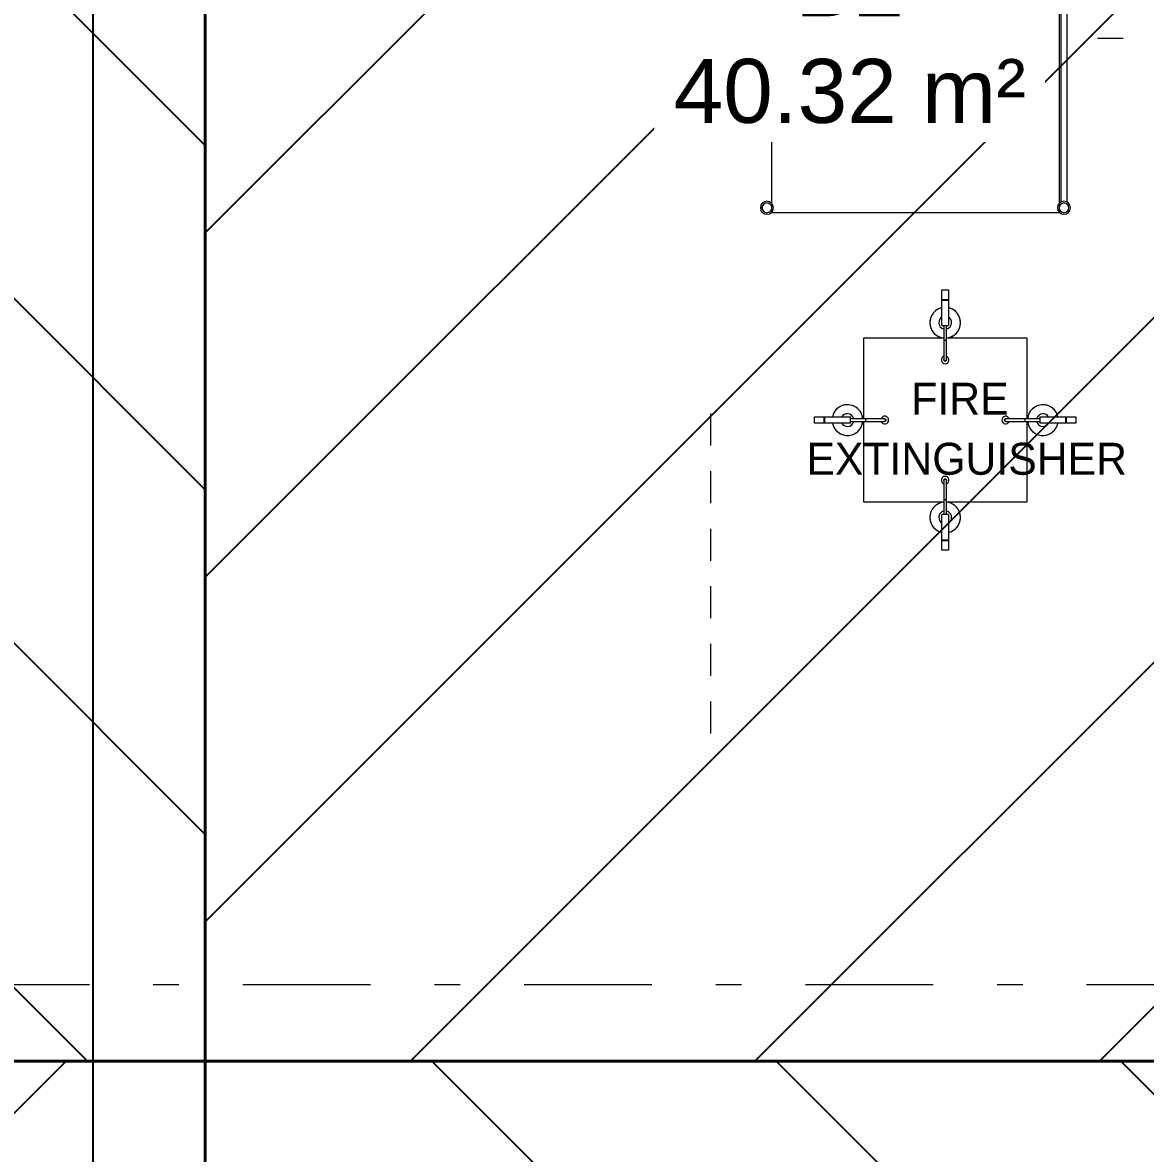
# Model space of a CAD drawing. Header units: metres. Extents: x 1.9 to 30.6, y -0.8 to 18.8.
# Drawn here: x 21.341 to 25.732, y 3.639 to 8.06 of the extents above; entities that cross this region are included whole.
import ezdxf

# ---------------------------------------------------------------- set-up
doc = ezdxf.new("R2010")
doc.units = ezdxf.units.M
doc.linetypes.add('Dash dot', pattern=[1.05, 0.5, -0.25, 0.05, -0.25])
doc.linetypes.add('Hidden', pattern=[0.2, 0.125, -0.075])
for name, color, linetype, lineweight in [('A-CORTES', 7, 'Continuous', 18), ('A-EJES', 7, 'Continuous', 18), ('A-MOBILIARIO', 7, 'Continuous', 18), ('A-TEXTOS', 7, 'Continuous', 18), ('L-SITE', 7, 'Continuous', 18)]:
    doc.layers.add(name, color=color, linetype=linetype, lineweight=lineweight)
doc.layers.add('A-DETL', color=94, linetype='Continuous', lineweight=18, true_color=0x00a600)
for name, color, linetype in [('ATR-ACHURADO', 9, 'Continuous'), ('ATR-AREAS', 1, 'Continuous'), ('ATR-TEXTO', 1, 'Continuous')]:
    doc.layers.add(name, color=color, linetype=linetype)
doc.styles.add('Arial', font='arial.ttf', dxfattribs={"height": 2e-05})
doc.styles.add('Nirmala UI Semilight_6', font='', dxfattribs={"height": 0.125})
doc.styles.get('Nirmala UI Semilight_6').set_extended_font_data('Nirmala UI Semilight')

# ---------------------------------------------------------------- blocks, each defined once
blk = doc.blocks.new('Andamiaje - 1600 x 2800 x 3000-1597659-N_P_T_')
at = {"layer": 'L-SITE'}
for p, q in [((-1.41, 0.5619), (1.41, 0.5619)), ((-1.41, -0.5619), (-1.41, 0.5619)), ((1.41, 0.5619), (1.41, -0.5619)), ((1.41, -0.5619), (-1.41, -0.5619)), ((1.3694, -0.5683), (-1.3694, -0.5683)), ((1.3694, -0.5683), (-1.3694, -0.5683)), ((-1.3694, -0.5937), (1.3694, -0.5937)), ((-1.3694, -0.5937), (1.3694, -0.5937))]:
    blk.add_line(p, q, dxfattribs=at)
for centre, radius, start, end in [((-1.391, 0.5809), 0.0254, 360, 180), ((-1.391, 0.5809), 0.0254, 180, 360), ((-1.391, 0.5809), 0.0191, 0, 180), ((-1.391, 0.5809), 0.019, 0, 180), ((-1.391, 0.5809), 0.0191, 180, 0), ((-1.391, 0.5809), 0.019, 180, 0), ((1.3909, 0.5809), 0.0254, 0, 180), ((1.3909, 0.5809), 0.0254, 180, 360), ((1.3909, 0.5809), 0.0191, 0, 180), ((1.3909, 0.5809), 0.0191, 0, 180), ((1.3909, 0.5809), 0.0191, 180, 0), ((1.3909, 0.5809), 0.0191, 180, 0), ((-1.391, -0.581), 0.0254, 0, 180), ((-1.391, -0.581), 0.019, 0, 180), ((-1.391, -0.581), 0.019, 0, 180), ((1.3909, -0.581), 0.0254, 0, 180), ((1.3909, -0.581), 0.0191, 0, 180), ((1.3909, -0.581), 0.0191, 0, 180), ((-1.391, -0.581), 0.0254, 180, 360), ((-1.391, -0.581), 0.019, 180, 0), ((-1.391, -0.581), 0.019, 180, 0), ((1.3909, -0.581), 0.0254, 180, 360), ((1.3909, -0.581), 0.0191, 180, 0), ((1.3909, -0.581), 0.0191, 180, 0)]:
    blk.add_arc(centre, radius, start, end, dxfattribs=at)
blk = doc.blocks.new('AC UNIT2 - AC UNIT-1599476-N_P_T_')
at = {"layer": 'A-MOBILIARIO', "color": 9, "lineweight": 20, "true_color": 0xc0c0c0}
for p, q in [((7.9285, 6.8264), (7.6134, 6.8264)), ((7.6134, 6.8264), (7.6134, 6.5113)), ((8.2534, 6.8264), (7.9383, 6.8264)), ((8.2534, 6.5113), (8.2534, 6.8264)), ((7.6134, 6.5015), (7.6134, 6.1864)), ((8.2534, 6.1864), (8.2534, 6.5015)), ((7.6134, 6.1864), (7.9285, 6.1864)), ((7.9383, 6.1864), (8.2534, 6.1864))]:
    blk.add_line(p, q, dxfattribs=at)
blk = doc.blocks.new('Extintor C02 - Rojo-1593802-N_P_T_')
at = {"layer": 'A-MOBILIARIO'}
for p, q in [((-0.0414, 0.005), (-0.1, 0.005)), ((-0.0414, 0.0125), (0.0586, 0.0125)), ((-0.0414, 0.0125), (-0.0414, -0.0125)), ((0.0586, 0.0125), (0.0611, 0.0125)), ((0.0586, 0.0125), (0.0586, -0.0125)), ((0.0611, 0.0125), (0.0986, 0.0125)), ((0.0611, 0.0125), (0.0611, -0.0125)), ((0.0986, 0.0125), (0.0986, -0.0125)), ((-0.1, -0.005), (-0.0414, -0.005)), ((0.0586, -0.0125), (-0.0414, -0.0125)), ((0.0611, -0.0125), (0.0586, -0.0125)), ((0.0986, -0.0125), (0.0611, -0.0125))]:
    blk.add_line(p, q, dxfattribs=at)
at = {"layer": 'A-MOBILIARIO', "flags": 128}
for points in [[(-0.1, 0.005), (-0.1241, 0.005), (-0.1461, 0.005), (-0.1636, 0.005), (-0.1746, 0.005), (-0.175, 0.005)], [(-0.175, -0.005), (-0.1645, -0.005), (-0.1473, -0.005), (-0.1254, -0.005), (-0.1014, -0.005), (-0.1, -0.005)]]:
    blk.add_lwpolyline(points, dxfattribs=at)
at = {"layer": 'A-MOBILIARIO'}
for centre, radius, start, end in [((-0.03, 0), 0.06, 90, 175.2729), ((-0.03, 0), 0.06, 117.1143, 139.4839), ((-0.03, 0), 0.06, 90, 113.3606), ((-0.03, 0), 0.06, 66.6394, 90), ((-0.03, 0), 0.06, 12.0374, 90), ((-0.03, 0), 0.06, 40.5161, 62.8857), ((-0.1757, 0), 0.015, 18.0989, 180), ((-0.175, 0), 0.005, 82.3733, 180), ((-0.03, 0), 0.06, 168.9629, 175.2574), ((-0.03, 0), 0.06, 143.7334, 166.4042), ((-0.03, 0), 0.025, 90, 168.7287), ((-0.03, 0), 0.025, 124.5669, 127.6843), ((-0.03, 0), 0.025, 30, 90), ((-0.03, 0), 0.025, 52.3157, 55.4331), ((-0.03, 0), 0.06, 13.5958, 36.2666), ((-0.1757, 0), 0.015, 180, 340.5593), ((-0.175, 0), 0.005, 180, 295.1979), ((-0.03, 0), 0.06, 184.7268, 270), ((-0.03, 0), 0.06, 184.7423, 191.0371), ((-0.03, 0), 0.06, 193.5958, 216.2666), ((-0.03, 0), 0.06, 220.5161, 242.8857), ((-0.03, 0), 0.025, 191.2711, 270), ((-0.03, 0), 0.025, 232.3157, 235.4331), ((-0.03, 0), 0.06, 270, 347.9626), ((-0.03, 0), 0.025, 270, 330), ((-0.03, 0), 0.025, 304.5669, 307.6843), ((-0.03, 0), 0.06, 297.1143, 319.4839), ((-0.03, 0), 0.06, 323.7334, 346.4042), ((-0.03, 0), 0.06, 246.6394, 270), ((-0.03, 0), 0.06, 270, 293.3606)]:
    blk.add_arc(centre, radius, start, end, dxfattribs=at)
for points in [[(-0.18, 0), (-0.18, 0.0006), (-0.1798, 0.0018), (-0.1789, 0.0033), (-0.1775, 0.0044), (-0.1759, 0.005), (-0.1747, 0.005), (-0.1741, 0.0049)], [(-0.0998, 0), (-0.0998, 0.0006), (-0.0998, 0.0017), (-0.0998, 0.0033), (-0.0999, 0.0044), (-0.1, 0.005), (-0.1, 0.005), (-0.1, 0.0049)], [(-0.1, -0.0049), (-0.1, -0.005), (-0.1, -0.005), (-0.0999, -0.0044), (-0.0998, -0.0033), (-0.0998, -0.0017), (-0.0998, -0.0006), (-0.0998, 0)]]:
    blk.add_open_spline(points, degree=3, dxfattribs=at)
blk.add_open_spline([(-0.1729, -0.0046), (-0.1733, -0.0047), (-0.1743, -0.005), (-0.1759, -0.005), (-0.1775, -0.0044), (-0.1789, -0.0033), (-0.1798, -0.0018), (-0.18, -0.0006), (-0.18, 0)], degree=3, knots=[0.3648913, 0.3648913, 0.3648913, 0.3648913, 0.4444444, 0.5555556, 0.6666667, 0.7777778, 0.8888889, 1, 1, 1, 1], dxfattribs=at)
blk = doc.blocks.new('Extintor C02 - Rojo-1599654-N_P_T_')
at = {"layer": 'A-MOBILIARIO'}
for p, q in [((-0.0414, 0.005), (-0.1, 0.005)), ((-0.0414, 0.0125), (0.0586, 0.0125)), ((-0.0414, 0.0125), (-0.0414, -0.0125)), ((0.0586, 0.0125), (0.0611, 0.0125)), ((0.0586, 0.0125), (0.0586, -0.0125)), ((0.0611, 0.0125), (0.0986, 0.0125)), ((0.0611, 0.0125), (0.0611, -0.0125)), ((0.0986, 0.0125), (0.0986, -0.0125)), ((-0.1, -0.005), (-0.0414, -0.005)), ((0.0586, -0.0125), (-0.0414, -0.0125)), ((0.0611, -0.0125), (0.0586, -0.0125)), ((0.0986, -0.0125), (0.0611, -0.0125))]:
    blk.add_line(p, q, dxfattribs=at)
at = {"layer": 'A-MOBILIARIO', "flags": 128}
for points in [[(-0.1, 0.005), (-0.1241, 0.005), (-0.1461, 0.005), (-0.1636, 0.005), (-0.1746, 0.005), (-0.175, 0.005)], [(-0.175, -0.005), (-0.1645, -0.005), (-0.1473, -0.005), (-0.1254, -0.005), (-0.1014, -0.005), (-0.1, -0.005)]]:
    blk.add_lwpolyline(points, dxfattribs=at)
at = {"layer": 'A-MOBILIARIO'}
for centre, radius, start, end in [((-0.03, 0), 0.06, 90, 175.2732), ((-0.03, 0), 0.06, 117.1143, 139.4839), ((-0.03, 0), 0.06, 90, 113.3606), ((-0.03, 0), 0.06, 66.6394, 90), ((-0.03, 0), 0.06, 12.0374, 90), ((-0.03, 0), 0.06, 40.5161, 62.8857), ((-0.1757, 0), 0.015, 19.4407, 180), ((-0.1757, 0), 0.015, 180, 341.9011), ((-0.175, 0), 0.005, 64.8021, 180), ((-0.175, 0), 0.005, 180, 277.6267), ((-0.03, 0), 0.06, 168.9629, 175.2577), ((-0.03, 0), 0.06, 143.7334, 166.4042), ((-0.03, 0), 0.025, 90, 168.7289), ((-0.03, 0), 0.025, 124.5669, 127.6843), ((-0.03, 0), 0.025, 30, 90), ((-0.03, 0), 0.025, 52.3157, 55.4331), ((-0.03, 0), 0.06, 13.5958, 36.2666), ((-0.03, 0), 0.06, 184.7271, 270), ((-0.03, 0), 0.06, 184.7426, 191.0371), ((-0.03, 0), 0.06, 193.5958, 216.2666), ((-0.03, 0), 0.06, 220.5161, 242.8857), ((-0.03, 0), 0.025, 191.2713, 270), ((-0.03, 0), 0.025, 232.3157, 235.4331), ((-0.03, 0), 0.06, 270, 347.9626), ((-0.03, 0), 0.025, 270, 330), ((-0.03, 0), 0.025, 304.5669, 307.6843), ((-0.03, 0), 0.06, 297.1143, 319.4839), ((-0.03, 0), 0.06, 323.7334, 346.4042), ((-0.03, 0), 0.06, 246.6394, 270), ((-0.03, 0), 0.06, 270, 293.3606)]:
    blk.add_arc(centre, radius, start, end, dxfattribs=at)
blk.add_open_spline([(-0.18, 0), (-0.18, 0.0006), (-0.1798, 0.0018), (-0.1789, 0.0033), (-0.1775, 0.0044), (-0.1759, 0.005), (-0.1743, 0.005), (-0.1733, 0.0047), (-0.1729, 0.0046)], degree=3, knots=[0, 0, 0, 0, 0.1111111, 0.2222222, 0.3333333, 0.4444444, 0.5555556, 0.6351087, 0.6351087, 0.6351087, 0.6351087], dxfattribs=at)
for points in [[(-0.1741, -0.0049), (-0.1747, -0.005), (-0.1759, -0.005), (-0.1775, -0.0044), (-0.1789, -0.0033), (-0.1798, -0.0018), (-0.18, -0.0006), (-0.18, 0)], [(-0.0998, 0), (-0.0998, 0.0006), (-0.0998, 0.0017), (-0.0998, 0.0033), (-0.0999, 0.0044), (-0.1, 0.005), (-0.1, 0.005), (-0.1, 0.0049)], [(-0.1, -0.0049), (-0.1, -0.005), (-0.1, -0.005), (-0.0999, -0.0044), (-0.0998, -0.0033), (-0.0998, -0.0017), (-0.0998, -0.0006), (-0.0998, 0)]]:
    blk.add_open_spline(points, degree=3, dxfattribs=at)
blk = doc.blocks.new('Extintor C02 - Rojo-V28-N_P_T_')
at = {"layer": 'A-MOBILIARIO'}
for p, q in [((-0.0414, 0.005), (-0.1, 0.005)), ((-0.0414, 0.0125), (0.0586, 0.0125)), ((-0.0414, 0.0125), (-0.0414, -0.0125)), ((0.0586, 0.0125), (0.0611, 0.0125)), ((0.0586, 0.0125), (0.0586, -0.0125)), ((0.0611, 0.0125), (0.0986, 0.0125)), ((0.0611, 0.0125), (0.0611, -0.0125)), ((0.0986, 0.0125), (0.0986, -0.0125)), ((-0.1, -0.005), (-0.0414, -0.005)), ((0.0586, -0.0125), (-0.0414, -0.0125)), ((0.0611, -0.0125), (0.0586, -0.0125)), ((0.0986, -0.0125), (0.0611, -0.0125))]:
    blk.add_line(p, q, dxfattribs=at)
at = {"layer": 'A-MOBILIARIO', "flags": 128}
for points in [[(-0.1, 0.005), (-0.1241, 0.005), (-0.1461, 0.005), (-0.1636, 0.005), (-0.1746, 0.005), (-0.175, 0.005)], [(-0.175, -0.005), (-0.1645, -0.005), (-0.1473, -0.005), (-0.1254, -0.005), (-0.1014, -0.005), (-0.1, -0.005)]]:
    blk.add_lwpolyline(points, dxfattribs=at)
at = {"layer": 'A-MOBILIARIO'}
for centre, radius, start, end in [((-0.03, 0), 0.06, 90, 175.2732), ((-0.03, 0), 0.06, 117.1143, 139.4839), ((-0.03, 0), 0.06, 90, 113.3606), ((-0.03, 0), 0.06, 66.6394, 90), ((-0.03, 0), 0.06, 12.0374, 90), ((-0.03, 0), 0.06, 40.5161, 62.8857), ((-0.1757, 0), 0.015, 19.4407, 180), ((-0.1757, 0), 0.015, 180, 341.9011), ((-0.175, 0), 0.005, 135, 180), ((-0.175, 0), 0.005, 180, 277.6267), ((-0.175, 0), 0.005, 64.8021, 131.266), ((-0.03, 0), 0.06, 168.9629, 175.2577), ((-0.03, 0), 0.06, 143.7334, 166.4042), ((-0.03, 0), 0.025, 120.0021, 168.7289), ((-0.03, 0), 0.025, 124.5669, 127.6843), ((-0.03, 0), 0.025, 90, 120), ((-0.03, 0), 0.025, 30, 90), ((-0.03, 0), 0.025, 52.3157, 55.4331), ((-0.03, 0), 0.06, 13.5958, 36.2666), ((-0.03, 0), 0.06, 184.7271, 270), ((-0.03, 0), 0.06, 184.7426, 191.0371), ((-0.03, 0), 0.06, 193.5958, 216.2666), ((-0.03, 0), 0.06, 220.5161, 242.8857), ((-0.03, 0), 0.025, 191.2713, 239.9979), ((-0.03, 0), 0.025, 232.3157, 235.4331), ((-0.03, 0), 0.025, 240, 270), ((-0.03, 0), 0.06, 270, 347.9626), ((-0.03, 0), 0.025, 270, 330), ((-0.03, 0), 0.025, 304.5669, 307.6843), ((-0.03, 0), 0.06, 297.1143, 319.4839), ((-0.03, 0), 0.06, 323.7334, 346.4042), ((-0.03, 0), 0.06, 246.6394, 270), ((-0.03, 0), 0.06, 270, 293.3606)]:
    blk.add_arc(centre, radius, start, end, dxfattribs=at)
blk.add_open_spline([(-0.18, 0), (-0.18, 0.0006), (-0.1798, 0.0018), (-0.1789, 0.0033), (-0.1775, 0.0044), (-0.1759, 0.005), (-0.1743, 0.005), (-0.1733, 0.0047), (-0.1729, 0.0046)], degree=3, knots=[0, 0, 0, 0, 0.1111111, 0.2222222, 0.3333333, 0.4444444, 0.5555556, 0.6351087, 0.6351087, 0.6351087, 0.6351087], dxfattribs=at)
for points in [[(-0.1741, -0.0049), (-0.1747, -0.005), (-0.1759, -0.005), (-0.1775, -0.0044), (-0.1789, -0.0033), (-0.1798, -0.0018), (-0.18, -0.0006), (-0.18, 0)], [(-0.0998, 0), (-0.0998, 0.0006), (-0.0998, 0.0017), (-0.0998, 0.0033), (-0.0999, 0.0044), (-0.1, 0.005), (-0.1, 0.005), (-0.1, 0.0049)], [(-0.1, -0.0049), (-0.1, -0.005), (-0.1, -0.005), (-0.0999, -0.0044), (-0.0998, -0.0033), (-0.0998, -0.0017), (-0.0998, -0.0006), (-0.0998, 0)]]:
    blk.add_open_spline(points, degree=3, dxfattribs=at)
blk = doc.blocks.new('Extintor C02 - Rojo-V29-N_P_T_')
at = {"layer": 'A-MOBILIARIO'}
for p, q in [((-0.0414, 0.005), (-0.1, 0.005)), ((-0.0414, 0.0125), (0.0586, 0.0125)), ((-0.0414, 0.0125), (-0.0414, -0.0125)), ((0.0586, 0.0125), (0.0611, 0.0125)), ((0.0586, 0.0125), (0.0586, -0.0125)), ((0.0611, 0.0125), (0.0986, 0.0125)), ((0.0611, 0.0125), (0.0611, -0.0125)), ((0.0986, 0.0125), (0.0986, -0.0125)), ((-0.1, -0.005), (-0.0414, -0.005)), ((0.0586, -0.0125), (-0.0414, -0.0125)), ((0.0611, -0.0125), (0.0586, -0.0125)), ((0.0986, -0.0125), (0.0611, -0.0125))]:
    blk.add_line(p, q, dxfattribs=at)
at = {"layer": 'A-MOBILIARIO', "flags": 128}
for points in [[(-0.1, 0.005), (-0.1241, 0.005), (-0.1461, 0.005), (-0.1636, 0.005), (-0.1746, 0.005), (-0.175, 0.005)], [(-0.175, -0.005), (-0.1645, -0.005), (-0.1473, -0.005), (-0.1254, -0.005), (-0.1014, -0.005), (-0.1, -0.005)]]:
    blk.add_lwpolyline(points, dxfattribs=at)
at = {"layer": 'A-MOBILIARIO'}
for centre, radius, start, end in [((-0.03, 0), 0.06, 90, 175.2729), ((-0.03, 0), 0.06, 117.1143, 139.4839), ((-0.03, 0), 0.06, 90, 113.3606), ((-0.03, 0), 0.06, 66.6394, 90), ((-0.03, 0), 0.06, 12.0374, 90), ((-0.03, 0), 0.06, 40.5161, 62.8857), ((-0.1757, 0), 0.015, 18.0989, 180), ((-0.175, 0), 0.005, 82.3733, 180), ((-0.03, 0), 0.06, 168.9629, 175.2574), ((-0.03, 0), 0.06, 143.7334, 166.4042), ((-0.03, 0), 0.025, 90, 168.7287), ((-0.03, 0), 0.025, 124.5669, 127.6843), ((-0.03, 0), 0.025, 30, 90), ((-0.03, 0), 0.025, 52.3157, 55.4331), ((-0.03, 0), 0.06, 13.5958, 36.2666), ((-0.1757, 0), 0.015, 180, 340.5593), ((-0.175, 0), 0.005, 180, 225), ((-0.175, 0), 0.005, 228.734, 295.1979), ((-0.03, 0), 0.06, 184.7268, 270), ((-0.03, 0), 0.06, 184.7423, 191.0371), ((-0.03, 0), 0.06, 193.5958, 216.2666), ((-0.03, 0), 0.06, 220.5161, 242.8857), ((-0.03, 0), 0.025, 191.2711, 270), ((-0.03, 0), 0.025, 232.3157, 235.4331), ((-0.03, 0), 0.06, 270, 347.9626), ((-0.03, 0), 0.025, 270, 330), ((-0.03, 0), 0.025, 304.5669, 307.6843), ((-0.03, 0), 0.06, 297.1143, 319.4839), ((-0.03, 0), 0.06, 323.7334, 346.4042), ((-0.03, 0), 0.06, 246.6394, 270), ((-0.03, 0), 0.06, 270, 293.3606)]:
    blk.add_arc(centre, radius, start, end, dxfattribs=at)
for points in [[(-0.18, 0), (-0.18, 0.0006), (-0.1798, 0.0018), (-0.1789, 0.0033), (-0.1775, 0.0044), (-0.1759, 0.005), (-0.1747, 0.005), (-0.1741, 0.0049)], [(-0.0998, 0), (-0.0998, 0.0006), (-0.0998, 0.0017), (-0.0998, 0.0033), (-0.0999, 0.0044), (-0.1, 0.005), (-0.1, 0.005), (-0.1, 0.0049)], [(-0.1, -0.0049), (-0.1, -0.005), (-0.1, -0.005), (-0.0999, -0.0044), (-0.0998, -0.0033), (-0.0998, -0.0017), (-0.0998, -0.0006), (-0.0998, 0)]]:
    blk.add_open_spline(points, degree=3, dxfattribs=at)
blk.add_open_spline([(-0.1729, -0.0046), (-0.1733, -0.0047), (-0.1743, -0.005), (-0.1759, -0.005), (-0.1775, -0.0044), (-0.1789, -0.0033), (-0.1798, -0.0018), (-0.18, -0.0006), (-0.18, 0)], degree=3, knots=[0.3648913, 0.3648913, 0.3648913, 0.3648913, 0.4444444, 0.5555556, 0.6666667, 0.7777778, 0.8888889, 1, 1, 1, 1], dxfattribs=at)

msp = doc.modelspace()

# ---------------------------------------------------------------- hatches: boundary and pattern name
at = {"layer": 'ATR-ACHURADO'}
h = msp.add_hatch(dxfattribs=at)
h.set_pattern_fill('ANSI31', scale=0.3, angle=90)
h.paths.add_polyline_path([(17.016, 4), (22.056, 4), (22.056, 12), (17.016, 12)])
h = msp.add_hatch(dxfattribs=at)
h.set_pattern_fill('ANSI31', scale=0.3)
h.paths.add_polyline_path([(22.056, 4), (27.096, 4), (27.096, 12), (22.056, 12)])
h = msp.add_hatch(dxfattribs=at)
h.set_pattern_fill('ANSI31', scale=0.3)
h.paths.add_polyline_path([(17.016, 0), (22.056, 0), (22.056, 4), (17.016, 4)])
h = msp.add_hatch(dxfattribs=at)
h.set_pattern_fill('ANSI31', scale=0.3, angle=90)
h.paths.add_polyline_path([(22.056, 0), (27.096, 0), (27.096, 4), (22.056, 4)])

# ---------------------------------------------------------------- linework, layer by layer
at = {"color": 6}
msp.add_lwpolyline([(21.6159, 16), (21.6159, 0)], dxfattribs=at)
at = {"layer": 'A-CORTES', "color": 9, "linetype": 'Dash dot', "lineweight": 5, "true_color": 0xc0c0c0}
msp.add_line((14.5025, 4.3), (28.4339, 4.3), dxfattribs=at)
at = {"layer": 'A-DETL', "color": 8, "linetype": 'Hidden', "lineweight": 9, "true_color": 0x808080}
msp.add_line((24.033, 5.2815), (24.033, 6.5815), dxfattribs=at)
at = {"layer": 'A-EJES', "color": 253, "linetype": 'Dash dot', "true_color": 0xaaaaaa}
msp.add_line((24.7952, 8), (27.7952, 8), dxfattribs=at)
at = {"layer": 'ATR-AREAS', "lineweight": 35}
for points in [[(17.016, 4), (22.056, 4), (22.056, 12), (17.016, 12)], [(22.056, 4), (27.096, 4), (27.096, 12), (22.056, 12)], [(17.016, 0), (22.056, 0), (22.056, 4), (17.016, 4)], [(22.056, 0), (27.096, 0), (27.096, 4), (22.056, 4)]]:
    msp.add_lwpolyline(points, close=True, dxfattribs=at)

# ---------------------------------------------------------------- block references
at = {"layer": 'A-MOBILIARIO'}
for name, p, rotation in [('Extintor C02 - Rojo-V29-N_P_T_', (24.9494, 6.9171), 89.99999999999984), ('Extintor C02 - Rojo-1599654-N_P_T_', (24.5374, 6.5064), 180), ('Extintor C02 - Rojo-V28-N_P_T_', (24.9494, 6.0957), 270.0000000000002)]:
    msp.add_blockref(name, p, dxfattribs=dict(at, rotation=rotation))
at = {"layer": 'A-MOBILIARIO', "color": 9, "lineweight": 20, "true_color": 0xc0c0c0}
msp.add_blockref('AC UNIT2 - AC UNIT-1599476-N_P_T_', (17.016, 0), dxfattribs=at)
at = {"layer": 'A-MOBILIARIO'}
msp.add_blockref('Extintor C02 - Rojo-1593802-N_P_T_', (25.3614, 6.5064), dxfattribs=at)
at = {"layer": 'L-SITE', "rotation": 90.0000000000001}
msp.add_blockref('Andamiaje - 1600 x 2800 x 3000-1597659-N_P_T_', (24.833, 8.7272), dxfattribs=at)

# ---------------------------------------------------------------- texts
at = {"layer": 'A-TEXTOS', "char_height": 0.125, "attachment_point": 1, "style": 'Nirmala UI Semilight_6'}
for s, insert, width in [('FIRE ', (24.8168, 6.6524), 0.444937), ('EXTINGUISHER', (24.4067, 6.4176), 1.374894)]:
    msp.add_mtext(s, dxfattribs=dict(at, insert=insert, width=width))

# ---------------------------------------------------------------- next in the draw order: texts
at = {"layer": 'ATR-TEXTO', "insert": (24.576, 8), "char_height": 0.25, "attachment_point": 5, "style": 'Arial', "bg_fill": 3, "box_fill_scale": 1.3, "bg_fill_color": 0}
msp.add_mtext('B2\\P40.32 m²', dxfattribs=at)

doc.saveas('drawing.dxf')
